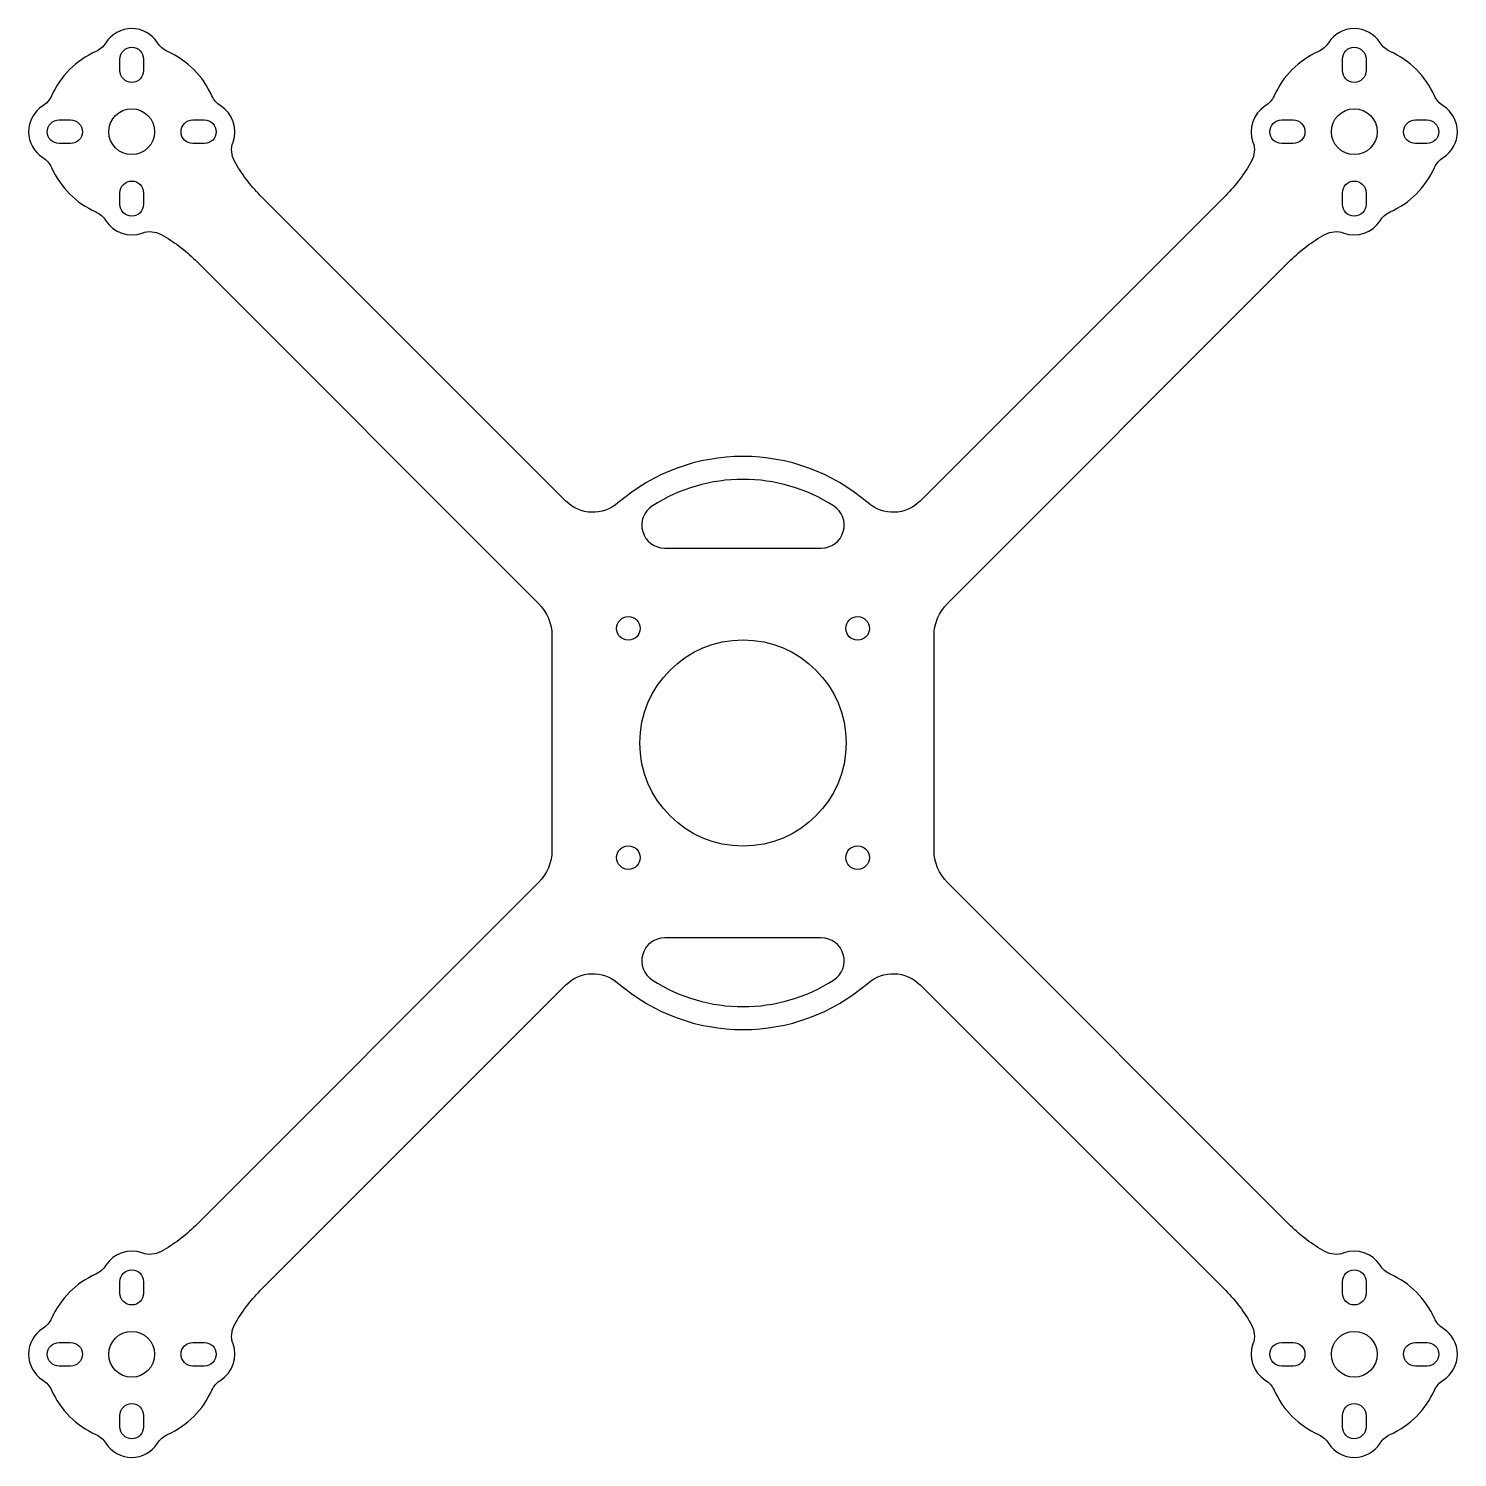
# Model space of a CAD drawing. Header units: millimetres. Extents: x -94 to 94, y -94 to 94.
import ezdxf

# ---------------------------------------------------------------- set-up
doc = ezdxf.new("R2010")
doc.units = ezdxf.units.MM
doc.layers.get('0').update_dxf_attribs({"linetype": 'CONTINUOUS'})

msp = doc.modelspace()

# ---------------------------------------------------------------- linework, layer by layer
for points in [[(-25, 14.03), (-25, -14.03, -0.198912), (-26.76, -18.27), (-71.67, -63.18, -0.070422), (-76.15, -66.55, -0.216937), (-78.63, -66.74, 0.353174), (-83.38, -68.36, -0.147856), (-84.69, -69.5, 0.184502), (-90.5, -75.31, -0.147856), (-91.64, -76.62, 0.551291), (-91.64, -83.38, -0.147856), (-90.5, -84.69, 0.184502), (-84.69, -90.5, -0.147856), (-83.38, -91.64, 0.551291), (-76.62, -91.64, -0.147856), (-75.31, -90.5, 0.184502), (-69.5, -84.69, -0.147856), (-68.36, -83.38, 0.353174), (-66.74, -78.63, -0.216937), (-66.55, -76.15, -0.070422), (-63.18, -71.67), (-23.17, -31.65, -0.39325), (-16.36, -31.41, 0.372581), (16.36, -31.41, -0.39325), (23.17, -31.65), (63.18, -71.67, -0.070422), (66.55, -76.15, -0.216937), (66.74, -78.63, 0.353174), (68.36, -83.38, -0.147856), (69.5, -84.69, 0.184502), (75.31, -90.5, -0.147856), (76.62, -91.64, 0.551291), (83.38, -91.64, -0.147856), (84.69, -90.5, 0.184502), (90.5, -84.69, -0.147856), (91.64, -83.38, 0.551291), (91.64, -76.62, -0.147856), (90.5, -75.31, 0.184502), (84.69, -69.5, -0.147856), (83.38, -68.36, 0.353174), (78.63, -66.74, -0.216937), (76.15, -66.55, -0.070422), (71.67, -63.18), (26.76, -18.27, -0.198912), (25, -14.03), (25, 14.03, -0.198912), (26.76, 18.27), (71.67, 63.18, -0.070422), (76.15, 66.55, -0.216937), (78.63, 66.74, 0.353174), (83.38, 68.36, -0.147856), (84.69, 69.5, 0.184502), (90.5, 75.31, -0.147856), (91.64, 76.62, 0.551291), (91.64, 83.38, -0.147856), (90.5, 84.69, 0.184502), (84.69, 90.5, -0.147856), (83.38, 91.64, 0.551291), (76.62, 91.64, -0.147856), (75.31, 90.5, 0.184502), (69.5, 84.69, -0.147856), (68.36, 83.38, 0.353174), (66.74, 78.63, -0.216937), (66.55, 76.15, -0.070422), (63.18, 71.67), (23.17, 31.65, -0.39325), (16.36, 31.41, 0.372581), (-16.36, 31.41, -0.39325), (-23.17, 31.65), (-63.18, 71.67, -0.070422), (-66.55, 76.15, -0.216937), (-66.74, 78.63, 0.353174), (-68.36, 83.38, -0.147856), (-69.5, 84.69, 0.184502), (-75.31, 90.5, -0.147856), (-76.62, 91.64, 0.551291), (-83.38, 91.64, -0.147856), (-84.69, 90.5, 0.184502), (-90.5, 84.69, -0.147856), (-91.64, 83.38, 0.551291), (-91.64, 76.62, -0.147856), (-90.5, 75.31, 0.184502), (-84.69, 69.5, -0.147856), (-83.38, 68.36, 0.353174), (-78.63, 66.74, -0.216937), (-76.15, 66.55, -0.070422), (-71.67, 63.18), (-26.76, 18.27, -0.198912)], [(-81.55, 88), (-81.55, 89.5, -1), (-78.45, 89.5), (-78.45, 88, -1)], [(81.55, 89.5), (81.55, 88, -1), (78.45, 88), (78.45, 89.5, -1)], [(-88, 78.45), (-89.5, 78.45, -1), (-89.5, 81.55), (-88, 81.55, -1)], [(-70.5, 78.45), (-72, 78.45, -1), (-72, 81.55), (-70.5, 81.55, -1)], [(72, 78.45), (70.5, 78.45, -1), (70.5, 81.55), (72, 81.55, -1)], [(89.5, 78.45), (88, 78.45, -1), (88, 81.55), (89.5, 81.55, -1)], [(-78.45, 72), (-78.45, 70.5, -1), (-81.55, 70.5), (-81.55, 72, -1)], [(78.45, 70.5), (78.45, 72, -1), (81.55, 72), (81.55, 70.5, -1)], [(11.86, 31.03, 0.29277), (-11.86, 31.03, 0.749206), (-10.25, 25.5), (10.25, 25.5, 0.749206)], [(11.86, -31.03, 0.749206), (10.25, -25.5), (-10.25, -25.5, 0.749206), (-11.86, -31.03, 0.29277)], [(-78.45, -70.5), (-78.45, -72, -1), (-81.55, -72), (-81.55, -70.5, -1)], [(78.45, -72), (78.45, -70.5, -1), (81.55, -70.5), (81.55, -72, -1)], [(-89.5, -78.45), (-88, -78.45, -1), (-88, -81.55), (-89.5, -81.55, -1)], [(-72, -78.45), (-70.5, -78.45, -1), (-70.5, -81.55), (-72, -81.55, -1)], [(70.5, -78.45), (72, -78.45, -1), (72, -81.55), (70.5, -81.55, -1)], [(88, -78.45), (89.5, -78.45, -1), (89.5, -81.55), (88, -81.55, -1)], [(-81.55, -89.5), (-81.55, -88, -1), (-78.45, -88), (-78.45, -89.5, -1)], [(81.55, -88), (81.55, -89.5, -1), (78.45, -89.5), (78.45, -88, -1)]]:
    msp.add_lwpolyline(points, format="xyb", close=True)
for centre, radius in [((-80, 80), 3), ((80, 80), 3), ((-15, 15), 1.55), ((15, 15), 1.55), ((0, 0), 13.5), ((-15, -15), 1.55), ((15, -15), 1.55), ((-80, -80), 3), ((80, -80), 3)]:
    msp.add_circle(centre, radius)

doc.saveas('drawing.dxf')
